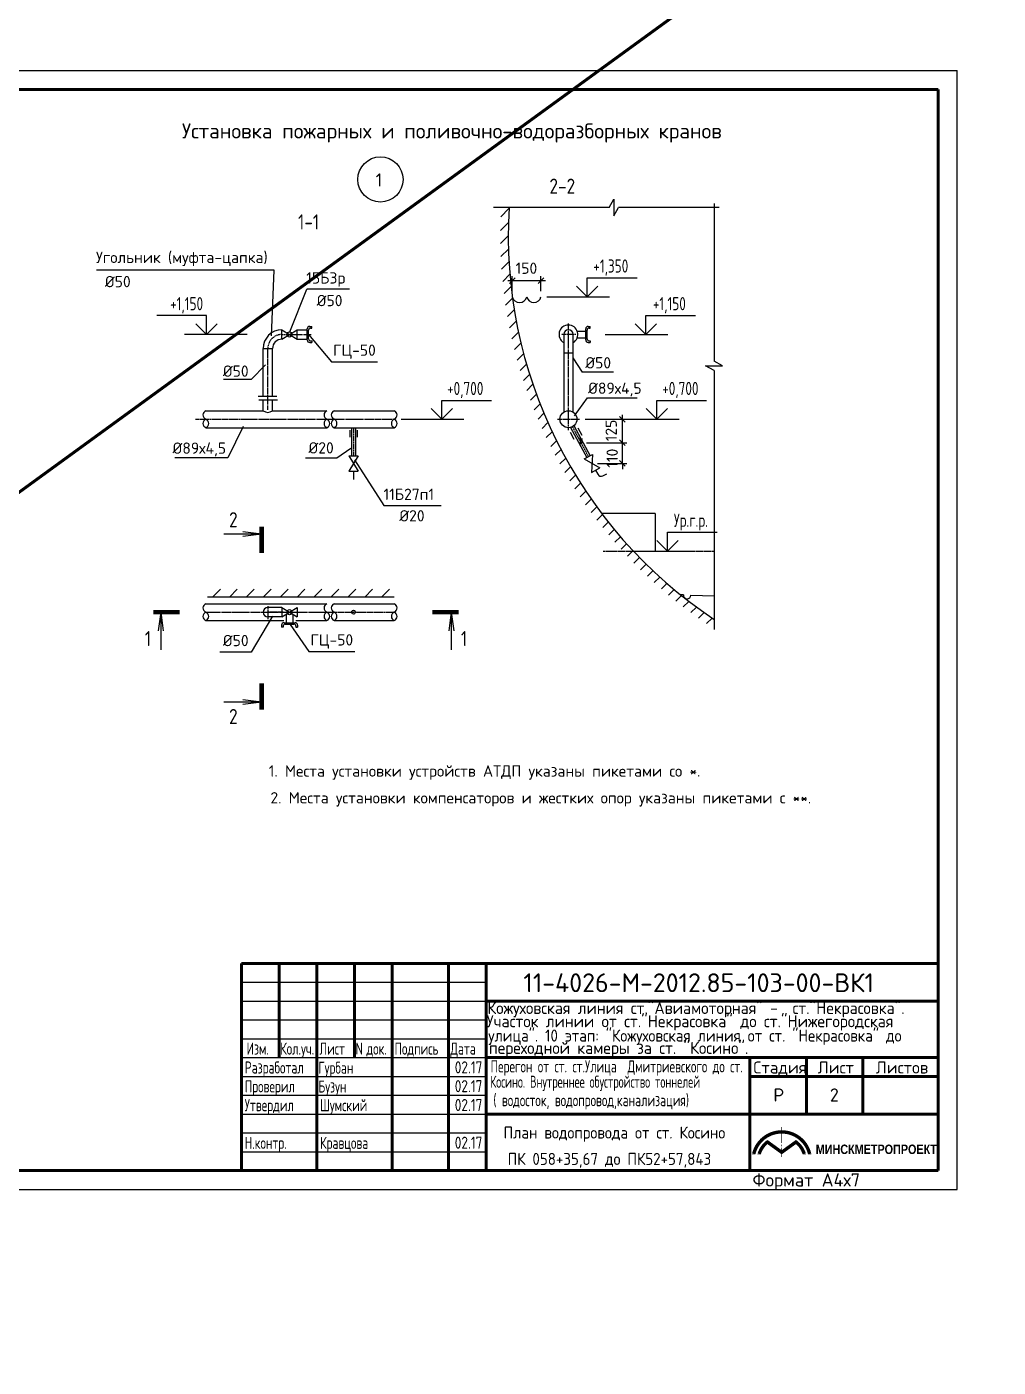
# Paper-space layout 'л2-л8' of a CAD drawing. Header units: millimetres. Extents: x 10032 to 18918, y -3051 to 627.
# Drawn here: x 18131.1 to 18388.9, y -1426.1 to -1070.3 of the extents above; entities that cross this region are included whole.
import ezdxf
from ezdxf.enums import TextEntityAlignment as Align

# ---------------------------------------------------------------- set-up
doc = ezdxf.new("R2010")
doc.units = ezdxf.units.MM
doc.header["$LTSCALE"] = 0.5
doc.linetypes.add('CENTER', pattern=[2, 1.25, -0.25, 0.25, -0.25])
doc.linetypes.add('HIDDEN', pattern=[0.375, 0.25, -0.125])
for name, color, linetype, lineweight in [('1_fragment_plan', 7, 'Continuous', 30), ('3_Формат', 4, 'Continuous', 60), ('_Формат', 7, 'Continuous', 35)]:
    doc.layers.add(name, color=color, linetype=linetype, lineweight=lineweight)
for name, color, linetype in [('DIZAIN', 30, 'Continuous'), ('FORMAT', 7, 'Continuous'), ('OTMETKI', 2, 'Continuous'), ('ВК_конструкции', 7, 'Continuous'), ('ВК_надписи', 7, 'Continuous'), ('ВК_отметки', 9, 'Continuous'), ('ВК_сети', 4, 'Continuous')]:
    doc.layers.add(name, color=color, linetype=linetype)
doc.styles.add('ARIAL', font='arial.ttf')
doc.styles.add('ROMANS', font='romans.shx', dxfattribs={"width": 0.8, "height": 1.75})
doc.styles.add('RS-3-08', font='romans.shx', dxfattribs={"width": 0.8, "height": 3})
doc.styles.add('Стандарт ММП', font='isocpeur.ttf')
doc.dimstyles.new('M1000', dxfattribs={"dimtxt": 3, "dimasz": 2, "dimexe": 1.2, "dimexo": 1.5, "dimgap": 1.3, "dimtad": 1, "dimdec": 0, "dimlfac": 1000, "dimrnd": 1, "dimzin": 0, "dimdsep": 46, "dimtxsty": 'RS-3-08', "dimblk1": 'OBLIQUE', "dimblk2": 'OBLIQUE', "dimsah": 1, "dimcen": 0, "dimdle": 1.2, "dimadec": 0, "dimazin": 0, "dimtfac": 1, "dimtdec": 0, "dimtmove": 2, "dimatfit": 3, "dimldrblk": 'ARCHTICK', "dimfxl": 1, "dimtolj": 1, "dimtzin": 0, "dimarcsym": 0})

# ---------------------------------------------------------------- blocks, each defined once
blk = doc.blocks.new('Логотип')
at = {"layer": 'FORMAT', "color": 172}
for points in [[(-32.48, 6.83, 1, 1, 0), (-32.48, 6.95, 1, 1, -0.788931), (-15.98, 6.95, 1, 1, 0), (-15.98, 6.83, 0, 0, 0)], [(-30.87, 6.83, 1, 1, 0), (-30.87, 6.95, 1, 1, -0.168426), (-28.22, 10.64, 0, 0, 0)], [(-20.02, 10.48, 0.8, 0.8, -0.158796), (-17.58, 6.95, 1, 1, 0), (-17.58, 6.83, 0, 0, 0)]]:
    blk.add_lwpolyline(points, format="xyseb", dxfattribs=at)
for points, const_width in [([(-24.23, 10.14), (-24.23, 14.87)], 0.25), ([(-19.79, 10.65), (-24.23, 7.44), (-28.67, 10.65)], 1), ([(-24.23, 9.24), (-24.23, 9.74)], 0.25), ([(-24.23, 6.02), (-24.23, 8.85)], 0.25)]:
    blk.add_lwpolyline(points, dxfattribs=dict(at, const_width=const_width))
at = {"layer": 'FORMAT', "color": 172, "const_width": 1}
blk.add_lwpolyline([(-17.58, 6.95, 0.168426), (-20.23, 10.64, 0.168426)], format="xyb", dxfattribs=at)
blk = doc.blocks.new('_on_log')
at = {"color": 172, "xscale": 0.9, "yscale": 0.9, "zscale": 0.9}
blk.add_blockref('Логотип', (-19.77, -1.84), dxfattribs=at)
at = {"layer": 'FORMAT', "color": 7, "insert": (-32.53, 6.9), "char_height": 2.5, "width": 31.8132, "attachment_point": 1, "style": 'ARIAL'}
blk.add_mtext('{\\fArial Narrow|b1|i0|c204|p34;МИНСКМЕТРОПРОЕКТ}', dxfattribs=at)
blk = doc.blocks.new('RAZ')
at = {"layer": '1_fragment_plan'}
for q in [(4.96, 5.65), (4.96, 4.35), (10, 5)]:
    blk.add_line((0, 5), q, dxfattribs=at)
at = {"layer": '1_fragment_plan', "color": 4, "const_width": 1.2}
blk.add_lwpolyline([(0, 6.99), (0, 0)], dxfattribs=at)
blk = doc.blocks.new('_raznl')
at = {"layer": 'DIZAIN', "rotation": 90}
blk.add_blockref('RAZ', (0, 0), dxfattribs=at)
at = {"layer": 'DIZAIN', "color": 4, "style": 'ROMANS', "width": 0.8, "flags": 4}
blk.add_attdef('N', text='', height=4, dxfattribs=at).set_placement((-7.55, 5), align=Align.RIGHT)
blk = doc.blocks.new('_razpv')
at = {"layer": 'DIZAIN', "xscale": -1}
blk.add_blockref('RAZ', (0, 0), dxfattribs=at)
at = {"layer": 'DIZAIN', "color": 4, "style": 'ROMANS', "width": 0.8, "flags": 4}
blk.add_attdef('N', text='', height=4, dxfattribs=at).set_placement((-7.5, 8.82), align=Align.MIDDLE)
blk = doc.blocks.new('_otmp')
at = {"layer": 'ВК_отметки'}
blk.add_line((4.24, 0), (20.89, 0), dxfattribs=at)
for points in [[(15, 0), (15, 5), (28.21, 5)], [(15, 0), (17.83, 2.83)]]:
    blk.add_lwpolyline(points, dxfattribs=at)
at = {"layer": 'ВК_отметки', "linetype": 'Continuous'}
blk.add_lwpolyline([(15, 0), (12.17, 2.83)], dxfattribs=at)
at = {"layer": 'ВК_отметки', "style": 'ROMANS', "width": 0.7, "flags": 4}
blk.add_attdef('О', text='', height=3.5, dxfattribs=at).set_placement((21.25, 6.42), align=Align.CENTER)
blk = doc.blocks.new('_razg')
at = {"layer": 'DIZAIN', "color": 4, "style": 'ROMANS', "width": 0.8, "flags": 4}
blk.add_attdef('N-N', text='', height=4, dxfattribs=at).set_placement((0.14, 3.55), align=Align.MIDDLE)
blk = doc.blocks.new('_Oblique')
at = {"linetype": 'ByBlock', "lineweight": 30}
blk.add_line((-0.5, -0.5), (0.5, 0.5), dxfattribs=at)
blk = doc.blocks.new('*D44')
at = {"layer": 'Defpoints', "color": 0, "lineweight": 30, "ltscale": 0.5}
for p in [(18278.38, -1180.72), (18289.17, -1180.72), (18281.11, -1186.22)]:
    blk.add_point(p, dxfattribs=at)
at = {"layer": 'ВК_надписи', "color": 7, "lineweight": -2, "ltscale": 0.5}
for p, q in [((18279.88, -1180.72), (18290.37, -1180.72)), ((18289.17, -1180.72), (18289.17, -1179.22)), ((18289.17, -1186.22), (18289.17, -1180.72)), ((18282.61, -1186.22), (18290.37, -1186.22)), ((18289.17, -1186.22), (18289.17, -1187.72))]:
    blk.add_line(p, q, dxfattribs=at)
at = {"layer": 'ВК_надписи', "color": 7, "lineweight": -2, "ltscale": 0.5, "xscale": 1.5, "yscale": 1.5, "zscale": 1.5}
for p, rotation in [((18289.17, -1180.72), 270), ((18289.17, -1186.22), 90)]:
    blk.add_blockref('_Oblique', p, dxfattribs=dict(at, rotation=rotation))
at = {"layer": 'ВК_надписи', "color": 7, "ltscale": 0.5, "insert": (18286.48, -1184.82), "char_height": 3, "attachment_point": 5, "rotation": 90, "style": 'Стандарт ММП'}
blk.add_mtext('\\A1;110', dxfattribs=at)
blk = doc.blocks.new('*D45')
at = {"layer": 'Defpoints', "color": 0, "lineweight": 30, "ltscale": 0.5}
for p in [(18277.8, -1174.47), (18289.17, -1174.47), (18278.18, -1180.72)]:
    blk.add_point(p, dxfattribs=at)
at = {"layer": 'ВК_надписи', "color": 7, "lineweight": -2, "ltscale": 0.5}
for p, q in [((18289.17, -1181.92), (18289.17, -1173.27)), ((18279.3, -1174.47), (18290.37, -1174.47)), ((18279.68, -1180.72), (18290.37, -1180.72))]:
    blk.add_line(p, q, dxfattribs=at)
at = {"layer": 'ВК_надписи', "color": 7, "lineweight": -2, "ltscale": 0.5, "xscale": 1.5, "yscale": 1.5, "zscale": 1.5}
for p, rotation in [((18289.17, -1174.47), 90), ((18289.17, -1180.72), 270)]:
    blk.add_blockref('_Oblique', p, dxfattribs=dict(at, rotation=rotation))
at = {"layer": 'ВК_надписи', "color": 7, "ltscale": 0.5, "insert": (18286.21, -1177.46), "char_height": 3, "attachment_point": 5, "rotation": 90, "style": 'Стандарт ММП'}
blk.add_mtext('\\A1;125', dxfattribs=at)

psp = doc.layouts.new('л2-л8')

# ---------------------------------------------------------------- hatches: boundary and pattern name
at = {"layer": 'ВК_конструкции', "ltscale": 0.5}
h = psp.add_hatch(dxfattribs=at)
h.set_pattern_fill('ANSI31', scale=20, style=0)
h.set_pattern_definition([(45, (19480.6112, -936.4605), (-1.767767, 1.767767), [])])
h.paths.add_polyline_path([(18313.5291, -1230.077), (18313.5291, -1227.6062, -0.05751116), (18292.079, -1209.4733), (18289.2665, -1209.4733, 0.06414648)])
h.paths.add_polyline_path([(18289.2665, -1209.4733), (18292.079, -1209.4733, -0.08615345), (18269.0364, -1174.4733), (18266.7882, -1174.4733, 0.08407387)])
h.paths.add_polyline_path([(18258.8668, -1125.6048), (18256.802, -1125.6048, 0.1011291), (18266.7882, -1174.4733), (18269.0364, -1174.4733, -0.10294791)])
h.paths.add_polyline_path([(18259.0871, -1118.2613), (18257.0186, -1118.2613, 0.01474786), (18256.802, -1125.6048), (18258.8668, -1125.6048, -0.01499678)])
h = psp.add_hatch(dxfattribs=at)
h.set_pattern_fill('ANSI31', color=256, angle=90, style=0)
h.set_pattern_definition([(225, (17846.7417, -1110.8236), (-2.245064, 2.245064), [])])
h.paths.add_polyline_path([(18179.0417, -1221.7249), (18179.0417, -1219.6139), (18228.6103, -1219.6139), (18228.6103, -1221.7249)])

# ---------------------------------------------------------------- linework, layer by layer
at = {"layer": '3_Формат', "color": 7, "lineweight": 30}
for p, q in [((18188.048, -1333.9281), (18253.048, -1333.9281)), ((18188.048, -1338.9281), (18253.048, -1338.9281)), ((18188.048, -1343.9281), (18253.048, -1343.9281)), ((18188.048, -1348.9281), (18253.048, -1348.9281)), ((18188.048, -1353.9281), (18253.048, -1353.9281)), ((18188.048, -1358.9281), (18253.048, -1358.9281)), ((18188.048, -1363.9281), (18253.048, -1363.9281)), ((18188.048, -1368.9281), (18253.048, -1368.9281))]:
    psp.add_line(p, q, dxfattribs=at)
at = {"layer": '_Формат', "color": 7, "lineweight": 25}
for p, q in [((18378.048, -1378.9281), (18378.048, -1081.9281)), ((18378.048, -1378.9281), (18378.048, -1081.9281)), ((18378.048, -1378.9281), (18378.048, -1081.9281)), ((18188.048, -1323.9281), (18253.048, -1323.9281)), ((18188.048, -1328.9281), (18253.048, -1328.9281))]:
    psp.add_line(p, q, dxfattribs=at)
at = {"layer": '_Формат', "color": 4, "lineweight": 60}
for p, q in [((18188.048, -1318.9281), (18373.048, -1318.9281)), ((18188.048, -1373.9281), (18188.048, -1318.9281)), ((18198.048, -1343.9281), (18198.048, -1318.9281)), ((18208.048, -1373.9281), (18208.048, -1318.9281)), ((18218.048, -1343.9281), (18218.048, -1318.9281)), ((18228.048, -1373.9281), (18228.048, -1318.9281)), ((18243.048, -1373.9281), (18243.048, -1318.9281)), ((18253.048, -1373.9281), (18253.048, -1318.9281)), ((18253.048, -1328.9281), (18373.048, -1328.9281)), ((18253.048, -1343.9281), (18373.048, -1343.9281)), ((18323.048, -1343.9281), (18323.048, -1373.9281)), ((18338.048, -1343.9281), (18338.048, -1358.9281)), ((18353.048, -1343.9281), (18353.048, -1358.9281)), ((18323.048, -1348.9281), (18373.048, -1348.9281)), ((18253.048, -1358.9281), (18373.048, -1358.9281))]:
    psp.add_line(p, q, dxfattribs=at)
at = {"layer": '_Формат', "color": 7, "lineweight": 60}
psp.add_line((16520.968, -1373.9281), (18373.048, -1373.9281), dxfattribs=at)
at = {"layer": 'Defpoints', "color": 6, "linetype": 'Continuous', "lineweight": 100}
psp.add_line((16073.7194, -2688.1887), (18918.0119, -620.1477), dxfattribs=at)
at = {"layer": 'FORMAT', "color": 7}
for p, q in [((17378.2322, -1081.9281), (18378.048, -1081.9281)), ((17378.2322, -1378.9281), (18378.048, -1378.9281))]:
    psp.add_line(p, q, dxfattribs=at)
at = {"layer": 'FORMAT', "lineweight": 60}
for p in [(17373.2322, -1086.9281), (18373.048, -1373.9281)]:
    psp.add_line(p, (18373.048, -1086.9281), dxfattribs=at)
at = {"layer": 'ВК_конструкции', "ltscale": 0.5}
for p, q in [((18285.6794, -1118.2613), (18286.9289, -1116.0191)), ((18286.9289, -1116.0191), (18286.9289, -1120.5036)), ((18286.9289, -1120.5036), (18288.1783, -1118.2613)), ((18313.5291, -1140.5563), (18313.5291, -1159.0387)), ((18315.7714, -1160.2882), (18313.5291, -1159.0387)), ((18313.5291, -1161.5376), (18311.2868, -1160.2882)), ((18311.2868, -1160.2882), (18315.7714, -1160.2882)), ((18313.5291, -1161.5376), (18313.5291, -1179.1665)), ((18228.6103, -1221.7249), (18179.0417, -1221.7249))]:
    psp.add_line(p, q, dxfattribs=at)
at = {"layer": 'ВК_конструкции', "color": 7, "ltscale": 0.5}
for p, q in [((18313.5291, -1117.1779), (18313.5291, -1159.0387)), ((18285.6794, -1118.2613), (18255.0059, -1118.2613)), ((18314.8301, -1118.2613), (18288.1783, -1118.2613)), ((18313.5291, -1161.5376), (18313.5291, -1230.3058))]:
    psp.add_line(p, q, dxfattribs=at)
at = {"layer": 'ВК_конструкции'}
for p, q in [((18297.8511, -1199.4733), (18283.6443, -1199.4733)), ((18297.8511, -1199.4733), (18297.8511, -1209.4733)), ((18305.3672, -1221.1289), (18304.6521, -1221.1092)), ((18307.3664, -1221.1841), (18313.5291, -1221.3541))]:
    psp.add_line(p, q, dxfattribs=at)
at = {"layer": 'ВК_конструкции', "color": 7, "linetype": 'CENTER', "ltscale": 0.2}
psp.add_line((18284.1038, -1209.4733), (18313.5291, -1209.4733), dxfattribs=at)
at = {"layer": 'ВК_конструкции', "color": 7, "ltscale": 0.5}
psp.add_arc((18381.3668, -1125.6048), 122.5, 176.563248, 236.373463, dxfattribs=at)
at = {"layer": 'ВК_конструкции'}
psp.add_arc((18306.3668, -1221.1565), 1, 178.419828, 358.419828, dxfattribs=at)
at = {"layer": 'ВК_надписи', "ltscale": 0.5}
for p, q in [((18196.7348, -1134.8926), (18149.544, -1134.8926)), ((18196.0193, -1152.3379), (18196.7348, -1134.8926)), ((18200.9238, -1151.2855), (18205.4476, -1139.9193)), ((18216.726, -1139.9193), (18205.4476, -1139.9193)), ((18205.8762, -1151.9733), (18211.9897, -1159.208)), ((18211.9897, -1159.208), (18224.2128, -1159.208)), ((18276.0504, -1158.1627), (18278.5418, -1162.0175)), ((18194.403, -1160.0038), (18190.6058, -1163.9126)), ((18286.8213, -1162.0175), (18278.5418, -1162.0175)), ((18190.6058, -1163.9126), (18183.309, -1163.9126)), ((18276.4405, -1173.5543), (18279.9432, -1168.7699)), ((18279.9432, -1168.7699), (18293.1472, -1168.7699)), ((18188.5319, -1176.394), (18184.4461, -1184.7419)), ((18184.4461, -1184.7419), (18170.4034, -1184.7419)), ((18213.3425, -1184.7961), (18205.063, -1184.7961)), ((18217.1397, -1182.2688), (18213.3425, -1184.7961)), ((18218.074, -1185.2613), (18225.8258, -1197.3942)), ((18225.8258, -1197.3942), (18241.0381, -1197.3942)), ((18196.2859, -1226.7935), (18190.6058, -1236.294)), ((18201.0099, -1229.0115), (18205.9785, -1236.1114)), ((18190.6058, -1236.294), (18182.3263, -1236.294)), ((18205.9785, -1236.1114), (18218.2016, -1236.1114))]:
    psp.add_line(p, q, dxfattribs=at)
at = {"layer": 'ВК_надписи', "color": 7, "ltscale": 0.5}
for p, q in [((18258.7653, -1137.6715), (18268.7608, -1137.6715)), ((18259.9653, -1140.4733), (18259.9653, -1136.4715)), ((18267.5608, -1140.4733), (18267.5608, -1136.4715))]:
    psp.add_line(p, q, dxfattribs=at)
at = {"layer": 'ВК_надписи', "ltscale": 0.5}
psp.add_circle((18224.9524, -1110.8336), 6, dxfattribs=at)
at = {"layer": 'ВК_сети', "color": 7, "linetype": 'CENTER', "ltscale": 0.4}
for p, q in [((18274.8564, -1177.366), (18274.8564, -1149.0746)), ((18198.815, -1151.9733), (18206.5789, -1151.9733)), ((18195.065, -1171.9733), (18195.065, -1155.7233)), ((18175.8705, -1174.4733), (18228.6103, -1174.4733)), ((18275.9136, -1176.4595), (18280.163, -1184.4408)), ((18178.6103, -1225.6977), (18228.6103, -1225.6977))]:
    psp.add_line(p, q, dxfattribs=at)
at = {"layer": 'ВК_сети', "color": 5, "ltscale": 0.5}
for p, q in [((18198.815, -1153.2233), (18202.8538, -1150.7233)), ((18198.815, -1150.7233), (18202.8538, -1153.2233)), ((18198.815, -1153.2233), (18198.815, -1150.7233)), ((18202.8538, -1153.2233), (18202.8538, -1150.7233)), ((18205.4978, -1153.4227), (18205.4978, -1150.524)), ((18205.8762, -1153.1328), (18205.8762, -1150.8138)), ((18206.1728, -1149.849), (18206.7116, -1149.849)), ((18206.4162, -1150.2738), (18206.7116, -1150.2738)), ((18206.7116, -1150.2738), (18206.7116, -1149.849)), ((18277.1988, -1151.0997), (18279.4435, -1151.0997)), ((18279.4435, -1153.4227), (18279.4435, -1150.524)), ((18279.8219, -1153.1328), (18279.8219, -1150.8138)), ((18280.1185, -1149.849), (18280.6573, -1149.849)), ((18280.3619, -1150.2738), (18280.6573, -1150.2738)), ((18280.6573, -1150.2738), (18280.6573, -1149.849)), ((18206.1728, -1154.0977), (18206.7116, -1154.0977)), ((18206.4162, -1153.6728), (18206.7116, -1153.6728)), ((18206.7116, -1153.6728), (18206.7116, -1154.0977)), ((18277.1988, -1152.8469), (18279.4435, -1152.8469)), ((18280.1185, -1154.0977), (18280.6573, -1154.0977)), ((18280.3619, -1153.6728), (18280.6573, -1153.6728)), ((18280.6573, -1153.6728), (18280.6573, -1154.0977)), ((18216.8599, -1177.3678), (18216.8599, -1179.2716)), ((18218.7648, -1177.3678), (18218.7648, -1179.2716)), ((18277.3612, -1176.7815), (18278.3803, -1178.6955)), ((18275.3133, -1177.8812), (18276.3324, -1179.7952)), ((18216.5518, -1184.2039), (18219.0518, -1184.2039)), ((18216.5518, -1184.2039), (18219.0518, -1188.2427)), ((18219.0518, -1184.2039), (18216.5518, -1188.2427)), ((18279.0596, -1185.0283), (18281.2664, -1183.8534)), ((18281.2664, -1183.8534), (18280.9577, -1188.5933)), ((18216.5518, -1188.2427), (18219.0518, -1188.2427)), ((18279.0596, -1185.0283), (18283.1644, -1187.4184)), ((18280.9577, -1188.5933), (18283.1644, -1187.4184)), ((18282.0611, -1188.0058), (18282.6382, -1189.0899)), ((18283.9909, -1189.5026), (18285.0337, -1188.9474)), ((18198.815, -1224.4477), (18198.815, -1226.9477)), ((18198.815, -1226.9477), (18202.8538, -1224.4477)), ((18198.815, -1224.4477), (18202.8538, -1226.9477)), ((18199.9608, -1226.2385), (18199.9608, -1228.4831)), ((18201.708, -1226.2385), (18201.708, -1228.4831)), ((18202.8538, -1224.4477), (18202.8538, -1226.9477)), ((18198.7101, -1229.1581), (18198.7101, -1229.697)), ((18199.1349, -1229.697), (18198.7101, -1229.697)), ((18199.1349, -1229.4016), (18199.1349, -1229.697)), ((18199.3851, -1228.4831), (18202.2838, -1228.4831)), ((18199.6749, -1228.8616), (18201.9939, -1228.8616)), ((18202.5339, -1229.4016), (18202.5339, -1229.697)), ((18202.5339, -1229.697), (18202.9588, -1229.697)), ((18202.9588, -1229.1581), (18202.9588, -1229.697))]:
    psp.add_line(p, q, dxfattribs=at)
at = {"layer": 'ВК_сети', "ltscale": 0.5}
for p, q in [((18202.8538, -1150.7233), (18205.4978, -1150.7233)), ((18273.6064, -1151.9733), (18273.6064, -1172.6025)), ((18276.1064, -1172.6025), (18276.1064, -1151.9733)), ((18193.815, -1168.3464), (18193.815, -1155.7233)), ((18193.815, -1155.7233), (18196.315, -1155.7233)), ((18196.315, -1168.3464), (18196.315, -1155.7233)), ((18202.8538, -1153.2233), (18205.4978, -1153.2233)), ((18273.6064, -1156.8267), (18276.1064, -1156.8267)), ((18193.815, -1172.2233), (18193.815, -1169.3376)), ((18196.315, -1172.2233), (18196.315, -1169.3376)), ((18178.6103, -1172.2233), (18193.815, -1172.2233)), ((18196.315, -1172.2233), (18210.7373, -1172.2233)), ((18212.6657, -1172.2233), (18228.6103, -1172.2233)), ((18178.6103, -1176.7233), (18210.7373, -1176.7233)), ((18212.6657, -1176.7233), (18228.6103, -1176.7233)), ((18277.7838, -1179.7003), (18278.5836, -1179.7003)), ((18278.1837, -1180.5233), (18278.1837, -1179.7003)), ((18217.8018, -1188.2427), (18217.8018, -1190.4709)), ((18178.6103, -1223.4477), (18210.7373, -1223.4477)), ((18212.6657, -1223.4477), (18228.6103, -1223.4477)), ((18178.6103, -1227.9477), (18199.3291, -1227.9477)), ((18202.4779, -1227.9477), (18210.7373, -1227.9477)), ((18212.6657, -1227.9477), (18228.6103, -1227.9477))]:
    psp.add_line(p, q, dxfattribs=at)
at = {"layer": 'ВК_сети', "color": 7, "linetype": 'CENTER', "ltscale": 0.2}
for p, q in [((18276.8483, -1151.9733), (18273.0029, -1151.9733)), ((18217.8018, -1176.7233), (18217.8018, -1184.2039)), ((18271.9269, -1174.4733), (18277.8022, -1174.4733)), ((18195.065, -1224.0945), (18195.065, -1227.5195)), ((18199.1672, -1225.6977), (18195.065, -1225.6977)), ((18198.815, -1225.6977), (18203.1988, -1225.6977))]:
    psp.add_line(p, q, dxfattribs=at)
at = {"layer": 'ВК_сети'}
for p, q in [((18192.5287, -1168.3464), (18197.4941, -1168.3464)), ((18192.6609, -1169.3376), (18197.6263, -1169.3376))]:
    psp.add_line(p, q, dxfattribs=at)
at = {"layer": 'ВК_сети', "color": 9, "ltscale": 0.5}
for p, q in [((18217.3018, -1176.7233), (18217.3018, -1184.2039)), ((18218.3018, -1176.7233), (18218.3018, -1184.2039)), ((18275.4458, -1176.6448), (18279.7216, -1184.6758)), ((18276.3285, -1176.1749), (18280.6043, -1184.2058)), ((18198.815, -1224.4477), (18195.065, -1224.4477)), ((18198.815, -1226.9477), (18195.065, -1226.9477))]:
    psp.add_line(p, q, dxfattribs=at)
at = {"layer": 'ВК_сети', "color": 5, "ltscale": 0.5, "const_width": 0.4}
psp.add_lwpolyline([(18277.9837, -1180.7233, 1), (18278.3837, -1180.7233, 1)], format="xyb", close=True, dxfattribs=at)
at = {"layer": 'ВК_сети', "color": 5, "ltscale": 0.5}
for centre in [(18200.8344, -1151.9733), (18200.8344, -1225.6977)]:
    psp.add_circle(centre, 0.6936, dxfattribs=at)
at = {"layer": 'ВК_сети', "ltscale": 0.5}
psp.add_circle((18274.8564, -1174.4733), 2.25, dxfattribs=at)
at = {"layer": 'ВК_сети', "color": 5, "linetype": 'HIDDEN', "ltscale": 0.1}
psp.add_circle((18217.8018, -1225.6977), 0.5, dxfattribs=at)
at = {"layer": 'ВК_сети', "color": 5, "ltscale": 0.5}
for centre, radius, start, end in [((18261.8881, -1141.5248), 1.9744, 193.131529, 346.868471), ((18265.6858, -1141.5835), 1.9151, 191.745525, 348.254475), ((18206.1728, -1150.524), 0.675, 90, 180), ((18206.4162, -1150.8138), 0.54, 90, 180), ((18274.8564, -1151.9733), 2.5, 300, 240), ((18280.1185, -1150.524), 0.675, 90, 180), ((18280.3619, -1150.8138), 0.54, 90, 180), ((18206.1728, -1153.4227), 0.675, 180, 270), ((18206.4162, -1153.1328), 0.54, 180, 270), ((18280.1185, -1153.4227), 0.675, 180, 270), ((18280.3619, -1153.1328), 0.54, 180, 270), ((18179.0679, -1173.3483), 1.2145, 112.136408, 247.863592), ((18211.1949, -1173.3483), 1.2145, 112.136408, 247.863592), ((18213.1234, -1173.3483), 1.2145, 112.136408, 247.863592), ((18228.1526, -1173.3483), 1.2145, 292.136408, 67.863592), ((18179.0679, -1175.5983), 1.2145, 112.136408, 247.863592), ((18178.1526, -1175.5983), 1.2145, 292.136408, 67.863592), ((18211.1949, -1175.5983), 1.2145, 112.136408, 247.863592), ((18210.2796, -1175.5983), 1.2145, 292.136408, 67.863592), ((18213.1234, -1175.5983), 1.2145, 112.136408, 247.863592), ((18212.2081, -1175.5983), 1.2145, 292.136408, 67.863592), ((18229.0679, -1175.5983), 1.2145, 112.136408, 247.863592), ((18228.1526, -1175.5983), 1.2145, 292.136408, 67.863592), ((18283.5209, -1188.6199), 1, 208.031728, 298.031728), ((18179.0679, -1224.5727), 1.2145, 112.136408, 247.863592), ((18211.1949, -1224.5727), 1.2145, 112.136408, 247.863592), ((18213.1234, -1224.5727), 1.2145, 112.136408, 247.863592), ((18228.1526, -1224.5727), 1.2145, 292.136408, 67.863592), ((18179.0679, -1226.8227), 1.2145, 112.136408, 247.863592), ((18178.1526, -1226.8227), 1.2145, 292.136408, 67.863592), ((18211.1949, -1226.8227), 1.2145, 112.136408, 247.863592), ((18210.2796, -1226.8227), 1.2145, 292.136408, 67.863592), ((18213.1234, -1226.8227), 1.2145, 112.136408, 247.863592), ((18212.2081, -1226.8227), 1.2145, 292.136408, 67.863592), ((18229.0679, -1226.8227), 1.2145, 112.136408, 247.863592), ((18228.1526, -1226.8227), 1.2145, 292.136408, 67.863592), ((18199.3851, -1229.1581), 0.675, 90, 180), ((18199.6749, -1229.4016), 0.54, 90, 180), ((18201.9939, -1229.4016), 0.54, 0, 90), ((18202.2838, -1229.1581), 0.675, 0, 90)]:
    psp.add_arc(centre, radius, start, end, dxfattribs=at)
at = {"layer": 'ВК_сети', "ltscale": 0.5}
for centre, radius, start, end in [((18198.815, -1155.7233), 5, 90, 180), ((18274.8564, -1151.9733), 1.25, 0, 180), ((18198.815, -1155.7233), 2.5, 90, 180), ((18195.065, -1170.6129), 2.0386, 232.181303, 307.818697)]:
    psp.add_arc(centre, radius, start, end, dxfattribs=at)
at = {"layer": 'ВК_сети', "color": 7, "linetype": 'CENTER', "ltscale": 0.4}
psp.add_arc((18198.815, -1155.7233), 3.75, 90, 180, dxfattribs=at)
at = {"layer": 'ВК_сети', "color": 9, "ltscale": 0.5}
psp.add_arc((18195.065, -1225.6977), 1.25, 90, 270, dxfattribs=at)

# ---------------------------------------------------------------- block references
at = {"layer": 'FORMAT', "color": 172}
psp.add_blockref('_on_log', (18373.048, -1373.9281), dxfattribs=at)
at = {"layer": 'ВК_надписи', "ltscale": 0.5}
ref = psp.add_blockref('_razg', (18273.0979, -1116.1579), dxfattribs=at)
ref.add_attrib('N-N', '2-2', dxfattribs={"layer": 'DIZAIN', "color": 5, "height": 4, "style": 'ROMANS', "width": 0.8}).set_placement((18273.2345, -1112.6055), align=Align.MIDDLE)
ref = psp.add_blockref('_razg', (18205.741, -1125.6509), dxfattribs=at)
ref.add_attrib('N-N', '1-1', dxfattribs={"layer": 'DIZAIN', "color": 5, "height": 4, "style": 'ROMANS', "width": 0.8}).set_placement((18205.8776, -1122.0985), align=Align.MIDDLE)
at = {"layer": 'ВК_надписи', "color": 7, "ltscale": 0.5, "xscale": 1.5, "yscale": 1.5, "zscale": 1.5, "rotation": 180}
psp.add_blockref('_Oblique', (18259.9653, -1137.6715), dxfattribs=at)
at = {"layer": 'ВК_надписи', "color": 7, "ltscale": 0.5, "xscale": 1.5, "yscale": 1.5, "zscale": 1.5}
psp.add_blockref('_Oblique', (18267.5608, -1137.6715), dxfattribs=at)
at = {"layer": 'ВК_надписи', "ltscale": 0.5}
ref = psp.add_blockref('_razpv', (18193.4048, -1209.9757), dxfattribs=at)
ref.add_attrib('N', '2', dxfattribs={"layer": 'DIZAIN', "color": 5, "height": 4, "style": 'ROMANS', "width": 0.8}).set_placement((18185.9074, -1201.1604), align=Align.MIDDLE)
ref = psp.add_blockref('_raznl', (18171.63, -1225.6977), dxfattribs=dict(at, xscale=-1, rotation=180))
ref.add_attrib('N', '1', dxfattribs={"layer": 'DIZAIN', "color": 5, "height": 4, "style": 'ROMANS', "width": 0.8}).set_placement((18164.0806, -1234.7018), align=Align.RIGHT)
ref = psp.add_blockref('_raznl', (18238.7658, -1225.6977), dxfattribs=dict(at, rotation=180))
ref.add_attrib('N', '1', dxfattribs={"layer": 'DIZAIN', "color": 5, "height": 4, "style": 'ROMANS', "width": 0.8}).set_placement((18247.9914, -1234.7018), align=Align.RIGHT)
ref = psp.add_blockref('_razpv', (18193.4048, -1244.5745), dxfattribs=dict(at, xscale=-1, rotation=180))
ref.add_attrib('N', '2', dxfattribs={"layer": 'DIZAIN', "color": 5, "height": 4, "style": 'ROMANS', "width": 0.8}).set_placement((18185.9074, -1253.3898), align=Align.MIDDLE)
at = {"layer": 'ВК_отметки', "ltscale": 0.5}
ref = psp.add_blockref('_otmp', (18264.8596, -1141.9733), dxfattribs=at)
ref.add_attrib('О', '+1,350', dxfattribs={"layer": 'OTMETKI', "color": 9, "height": 3.5, "style": 'ROMANS', "width": 0.7}).set_placement((18286.1054, -1135.5567), align=Align.CENTER)
at = {"layer": 'ВК_отметки', "ltscale": 0.2}
ref = psp.add_blockref('_otmp', (18193.815, -1151.9733), dxfattribs=dict(at, xscale=-1))
ref.add_attrib('О', '+1,150', dxfattribs={"layer": 'OTMETKI', "color": 9, "height": 3.5, "style": 'ROMANS', "width": 0.7}).set_placement((18173.5026, -1145.5567), align=Align.CENTER)
at = {"layer": 'ВК_отметки', "ltscale": 0.5}
ref = psp.add_blockref('_otmp', (18280.3985, -1151.9733), dxfattribs=at)
ref.add_attrib('О', '+1,150', dxfattribs={"layer": 'OTMETKI', "color": 9, "height": 3.5, "style": 'ROMANS', "width": 0.7}).set_placement((18301.6442, -1145.5567), align=Align.CENTER)
ref = psp.add_blockref('_otmp', (18226.2126, -1174.4733), dxfattribs=at)
ref.add_attrib('О', '+0,700', dxfattribs={"layer": 'OTMETKI', "color": 9, "height": 3.5, "style": 'ROMANS', "width": 0.7}).set_placement((18247.4583, -1168.0567), align=Align.CENTER)
ref = psp.add_blockref('_otmp', (18283.3262, -1174.4733), dxfattribs=at)
ref.add_attrib('О', '+0,700', dxfattribs={"layer": 'OTMETKI', "color": 9, "height": 3.5, "style": 'ROMANS', "width": 0.7}).set_placement((18304.572, -1168.0567), align=Align.CENTER)
ref = psp.add_blockref('_otmp', (18286.1196, -1209.4733), dxfattribs=at)
ref.add_attrib('О', 'Ур.г.р.', dxfattribs={"layer": 'OTMETKI', "color": 9, "height": 3.5, "style": 'ROMANS', "width": 0.7}).set_placement((18307.3653, -1203.0567), align=Align.CENTER)

# ---------------------------------------------------------------- texts
at = {"layer": '3_Формат', "color": 5, "lineweight": 50, "style": 'Стандарт ММП'}
psp.add_text('11-4026-М-2012.85-103-00-ВК1', height=5, rotation=360, dxfattribs=at).set_placement((18262.9025, -1326.5624))
at = {"layer": '3_Формат', "color": 7, "lineweight": 30, "style": 'Стандарт ММП'}
for s, width, p in [('Кожуховская линия ст."Авиамоторная" -  ст."Некрасовка".', 0.95, (18253.3584, -1332.3678)), ('Участок линии от ст."Некрасовка" до ст."Нижегородская ', 0.95, (18253.1625, -1335.8839)), ('улица". 10 этап: "Кожуховская линия от ст. "Некрасовка" до ', 0.9, (18253.5851, -1339.6919)), ('Изм.', 0.7, (18189.4252, -1343.1602)), ('Кол.уч.', 0.7, (18198.3602, -1343.1602)), ('Лист', 0.7, (18208.7659, -1343.1602)), ('N', 0.7, (18218.3603, -1343.1602)), ('док.', 0.7, (18221.2542, -1343.1602)), ('Подпись', 0.7, (18228.6998, -1343.1602)), ('Дата', 0.7, (18243.515, -1343.1602)), ('переходной камеры за ст. "Косино".', 0.95, (18253.7503, -1342.9636)), ('Разработал', 0.7, (18188.9375, -1348.1661)), ('Гурбан', 0.7, (18208.4673, -1348.2184)), ('Проверил', 0.7, (18188.9375, -1353.1661)), ('Бузун', 0.7, (18208.4673, -1353.2184)), ('Утвердил', 0.7, (18188.9375, -1358.1661)), ('Шумский', 0.7, (18208.9375, -1358.1661)), ('План водопровода от ст. Косино  ', 0.9, (18257.6245, -1365.4304)), ('Н.контр.', 0.7, (18188.9375, -1368.1661)), ('Кравцова', 0.7, (18208.9375, -1368.1661)), (' ПК 058+35,67 до ПК52+57,843', 0.9, (18256.8718, -1372.4335))]:
    psp.add_text(s, height=3.2, dxfattribs=dict(at, width=width)).set_placement(p)
at = {"layer": '3_Формат', "color": 1, "lineweight": 30, "style": 'Стандарт ММП', "width": 0.8}
for p in [(18244.6845, -1348.1169), (18244.6845, -1353.1169), (18244.6845, -1358.1169), (18244.6845, -1368.1169)]:
    psp.add_text('02.17', height=3.2, dxfattribs=at).set_placement(p)
at = {"layer": '3_Формат', "color": 2, "lineweight": 30, "style": 'Стандарт ММП'}
for s, width, p in [('Перегон от ст. ст.Улица  Дмитриевского до ст.', 0.7, (18254.1991, -1347.8661)), ('Косино. Внутреннее обустройство тоннелей', 0.64, (18254.1308, -1351.9437)), ('( водосток, водопровод,канализация)', 0.7, (18254.9279, -1356.8451))]:
    psp.add_text(s, height=3.2, dxfattribs=dict(at, width=width)).set_placement(p)
at = {"layer": '3_Формат', "color": 7, "lineweight": 30, "style": 'Стандарт ММП'}
for s, p in [('Стадия', (18323.9411, -1348.1602)), ('Лист', (18341.0245, -1348.1602)), ('Листов', (18356.4514, -1348.1602))]:
    psp.add_text(s, height=3.2, dxfattribs=at).set_placement(p)
at = {"layer": 'FORMAT', "color": 7, "style": 'Стандарт ММП'}
for s, p in [('Р', (18329.2521, -1355.6121)), ('2', (18344.2521, -1355.6121))]:
    psp.add_text(s, height=3.5, dxfattribs=at).set_placement(p)
at = {"layer": 'FORMAT', "style": 'Стандарт ММП'}
psp.add_text('Формат А4х7', height=3.5, dxfattribs=at).set_placement((18323.7251, -1378.1602))
at = {"layer": 'ВК_надписи', "color": 9, "ltscale": 0.5, "style": 'Стандарт ММП'}
psp.add_text('Установка пожарных и поливочно-водоразборных кранов', height=4, dxfattribs=at).set_placement((18172.2585, -1099.9548))
at = {"layer": 'ВК_надписи', "ltscale": 0.5, "style": 'Стандарт ММП'}
for s, height, p in [('1', 3.5, (18223.687, -1112.7074)), ('Угольник (муфта-цапка)', 3, (18149.4512, -1133.0103)), ('%%C50', 3, (18151.8193, -1139.4537)), ('15Б3р', 3, (18205.2744, -1138.4669)), ('%%C50', 3, (18208.0393, -1144.4804)), ('ГЦ-50', 3, (18212.3853, -1157.6468)), ('%%C50', 3, (18279.3404, -1160.99)), ('%%C50', 3, (18183.1248, -1163.1996)), ('%%C89х4,5', 3, (18280.0818, -1167.7424)), ('%%C89х4,5', 3, (18169.7705, -1183.6515)), ('%%C20', 3, (18205.8616, -1183.5783)), ('11Б27п1', 3, (18225.7616, -1195.9058)), ('%%C20', 3, (18229.9716, -1201.612)), ('%%C50', 3, (18183.1248, -1234.7329)), ('ГЦ-50', 3, (18206.3741, -1234.5503)), ('1. Места установки устройств АТДП указаны пикетами со *.', 3, (18195.3056, -1269.3577)), ('2. Места установки компенсаторов и жестких опор указаны пикетами с **.', 3, (18195.756, -1276.4636))]:
    psp.add_text(s, height=height, dxfattribs=at).set_placement(p)
at = {"layer": 'ВК_надписи', "ltscale": 0.5, "insert": (18263.7008, -1134.392), "char_height": 3, "attachment_point": 5, "style": 'Стандарт ММП'}
psp.add_mtext('\\A1;150', dxfattribs=at)

# ---------------------------------------------------------------- dimensions: what is measured, and where the dimension line sits
at = {"layer": 'ВК_надписи', "ltscale": 0.5}
for base, p1, p2, text, picture, middle in [((18289.174, -1174.4733), (18278.1837, -1180.7233), (18277.8022, -1174.4733), '125', '*D45', (18286.2111, -1177.4649)), ((18289.174, -1180.7233), (18281.112, -1186.2233), (18278.3837, -1180.7233), '110', '*D44', (18286.4761, -1184.8193))]:
    dim = psp.add_linear_dim(base=base, p1=p1, p2=p2, angle=90, text=text, dimstyle='M1000', override={"dimasz": 1.5, "dimtxsty": 'Стандарт ММП', "dimclrd": 7, "dimclre": 7, "dimclrt": 7, "dimldrblk": 'Oblique', "dimfxl": 0.787402, "dimtfillclr": 7}, dxfattribs=at)
    dim.commit()
    dim.dimension.update_dxf_attribs({"geometry": picture, "text_midpoint": middle, "dimtype": 160})

doc.saveas('drawing.dxf')
